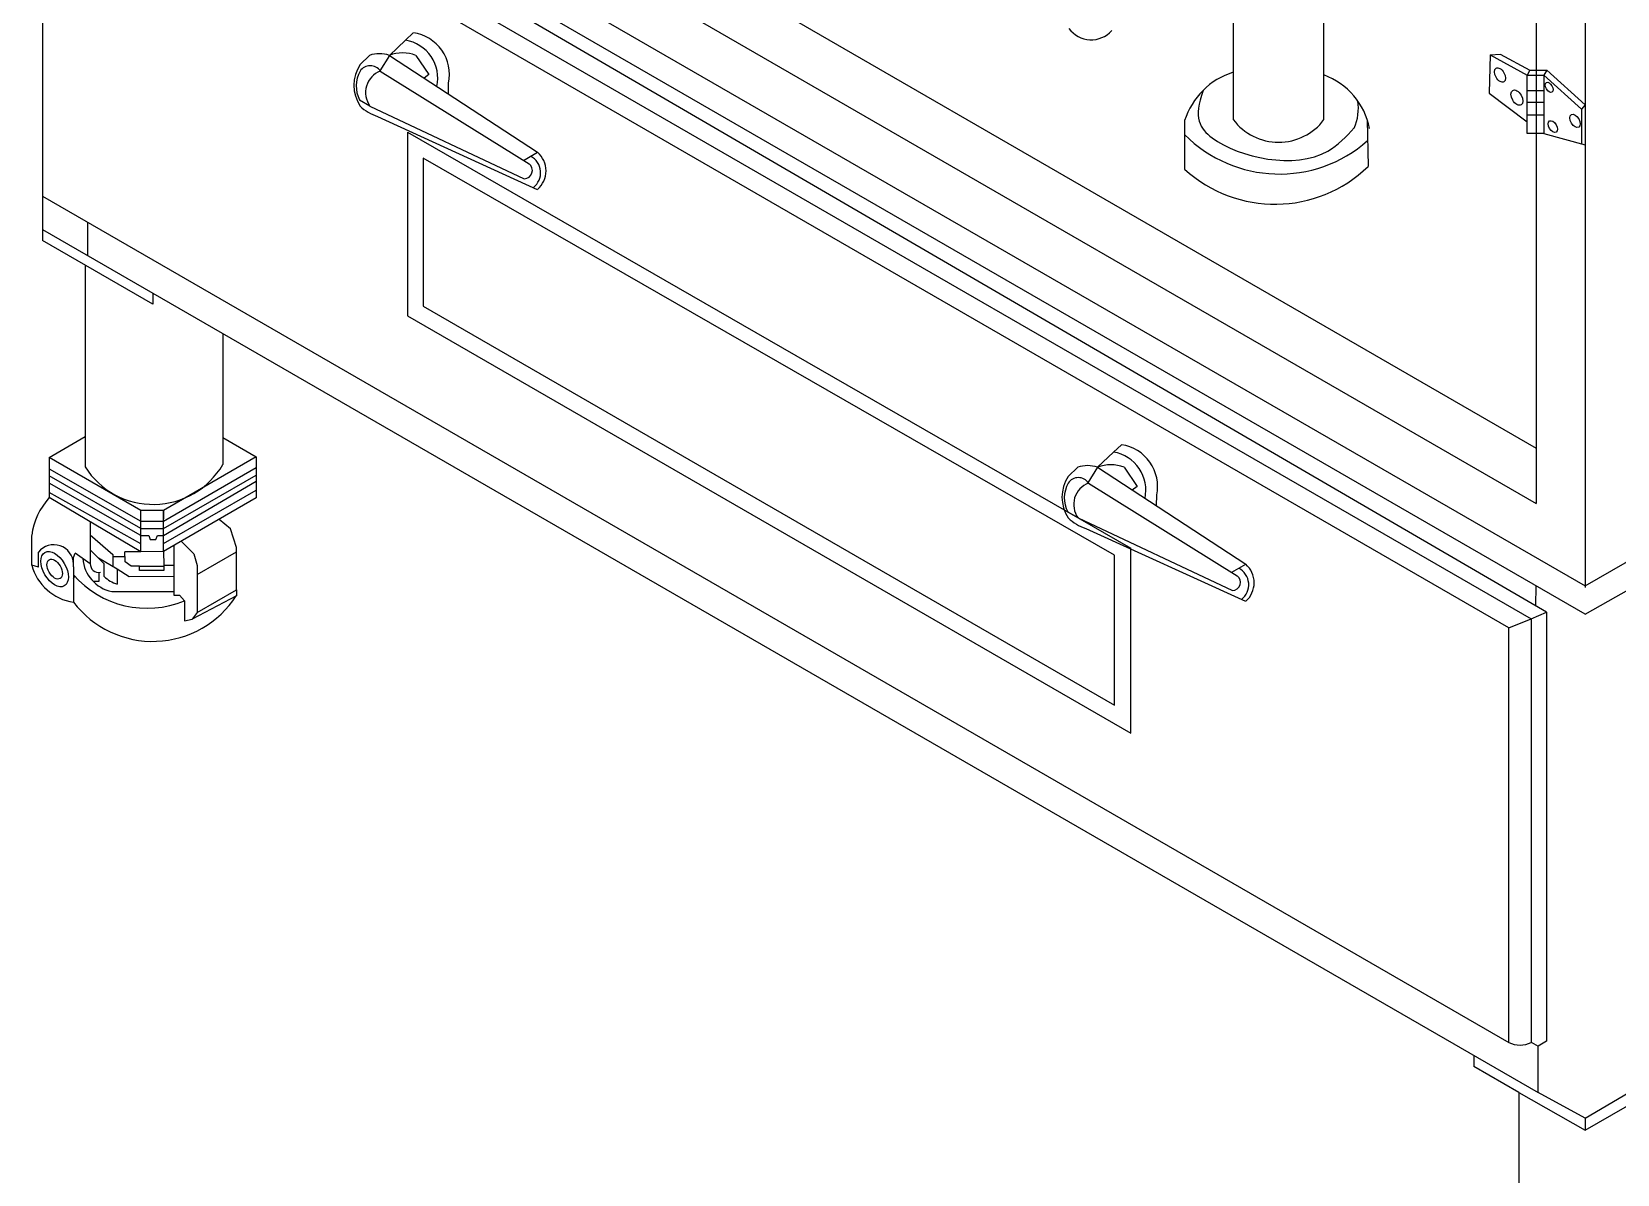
# Model space of a CAD drawing. Header units: millimetres. Extents: x 193 to 490, y 603 to 1473.
# Drawn here: x 312.62 to 361.31, y 657.83 to 692.92 of the extents above; entities that cross this region are included whole.
import ezdxf

# ---------------------------------------------------------------- set-up
doc = ezdxf.new("R2010")
doc.units = ezdxf.units.MM

msp = doc.modelspace()

# ---------------------------------------------------------------- linework, layer by layer
for p, q in [((360.324, 712.622), (360.324, 675.851)), ((358.823, 704.859), (358.823, 678.436)), ((357.979, 674.616), (312.956, 700.611)), ((323.428, 700.576), (358.823, 680.132)), ((321.944, 699.72), (358.823, 678.436)), ((360.324, 675.029), (319.311, 698.709)), ((320.042, 699.144), (360.324, 675.904)), ((359.134, 675.092), (318.956, 698.497)), ((349.521, 698.333), (349.521, 690.224)), ((318.41, 698.131), (358.67, 674.887)), ((352.305, 690.224), (352.305, 697.79)), ((312.956, 695.744), (312.956, 687.875)), ((324.101, 692.664), (324.342, 692.891)), ((323.607, 692.197), (324.101, 692.664)), ((322.997, 692.197), (322.707, 691.916)), ((323.607, 692.197), (323.312, 691.723)), ((323.607, 692.197), (328.159, 689.22)), ((324.42, 692.197), (324.823, 691.606)), ((357.411, 692.209), (357.381, 691.036)), ((357.411, 692.209), (357.727, 692.239)), ((357.411, 692.209), (358.545, 691.592)), ((357.719, 692.238), (358.628, 691.744)), ((323.328, 691.713), (327.895, 688.868)), ((324.823, 691.606), (324.674, 691.499)), ((358.628, 691.744), (358.545, 691.592)), ((358.545, 689.794), (358.545, 691.592)), ((358.545, 691.592), (359.061, 691.592)), ((358.628, 691.744), (359.152, 691.744)), ((359.152, 691.744), (359.061, 691.592)), ((359.061, 691.592), (359.061, 691.512)), ((359.061, 691.592), (360.208, 690.546)), ((359.061, 691.512), (359.061, 689.794)), ((359.152, 691.744), (360.324, 690.674)), ((325.419, 691.012), (325.424, 691.347)), ((357.381, 691.036), (358.545, 690.156)), ((358.545, 691.123), (359.061, 691.123)), ((323.01, 690.642), (322.69, 690.826)), ((323.01, 690.642), (327.747, 688.41)), ((358.545, 690.758), (359.061, 690.758)), ((360.324, 690.674), (360.208, 690.546)), ((360.208, 690.546), (360.208, 689.481)), ((323.244, 690.32), (328.149, 688.082)), ((348.025, 690.192), (348.025, 688.705)), ((353.636, 690.221), (353.657, 688.787)), ((358.545, 690.371), (359.061, 690.371)), ((324.167, 689.834), (324.167, 684.198)), ((324.167, 689.834), (346.374, 677.059)), ((359.061, 689.794), (358.545, 689.794)), ((359.061, 689.794), (360.324, 689.449)), ((324.644, 689.039), (324.644, 684.493)), ((345.871, 676.851), (324.644, 689.039)), ((327.728, 688.972), (328.159, 689.22)), ((312.956, 687.875), (336.334, 674.377)), ((312.956, 687.875), (312.956, 686.854)), ((314.338, 687.077), (314.338, 686.056)), ((312.956, 686.854), (358.879, 660.34)), ((312.956, 686.854), (312.956, 686.515)), ((316.344, 684.559), (312.956, 686.515)), ((314.264, 685.76), (314.264, 679.554)), ((316.344, 684.898), (316.344, 684.559)), ((324.167, 684.198), (346.374, 671.378)), ((324.644, 684.493), (345.871, 672.238)), ((318.492, 683.657), (318.492, 679.627)), ((360.324, 675.904), (373.958, 683.775)), ((360.324, 675.029), (373.958, 682.813)), ((313.157, 679.849), (314.264, 680.488)), ((318.492, 680.458), (319.52, 679.865)), ((345.846, 680.012), (346.087, 680.239)), ((315.976, 678.221), (313.157, 679.849)), ((313.157, 679.849), (313.157, 678.614)), ((319.52, 679.865), (316.674, 678.221)), ((319.52, 679.865), (319.52, 678.603)), ((345.352, 679.545), (345.846, 680.012)), ((313.157, 679.5), (315.976, 677.888)), ((315.976, 677.669), (313.157, 679.285)), ((316.674, 677.888), (319.52, 679.542)), ((316.674, 677.669), (319.52, 679.299)), ((344.742, 679.545), (344.452, 679.264)), ((345.352, 679.545), (345.056, 679.071)), ((345.352, 679.545), (349.904, 676.568)), ((346.165, 679.545), (346.568, 678.954)), ((315.976, 677.446), (313.157, 679.062)), ((315.976, 677.192), (313.157, 678.77)), ((316.674, 677.454), (319.52, 679.116)), ((316.674, 677.201), (319.52, 678.846)), ((345.073, 679.061), (349.639, 676.216)), ((346.568, 678.954), (346.419, 678.847)), ((315.976, 676.951), (313.157, 678.614)), ((319.52, 678.603), (316.674, 676.96)), ((347.164, 678.36), (347.168, 678.695)), ((314.422, 677.867), (314.422, 676.582)), ((315.976, 676.951), (315.976, 678.221)), ((316.674, 678.221), (315.976, 678.221)), ((315.976, 677.888), (316.674, 677.888)), ((316.674, 678.221), (316.674, 677.957)), ((316.674, 677.957), (316.674, 678.221)), ((316.674, 676.96), (316.674, 677.957)), ((318.73, 677.65), (318.376, 677.943)), ((344.755, 677.99), (344.434, 678.174)), ((344.755, 677.99), (349.492, 675.758)), ((312.624, 676.541), (312.624, 677.455)), ((314.422, 677.472), (315.118, 676.865)), ((315.976, 677.669), (316.674, 677.669)), ((315.976, 677.446), (315.976, 677.446)), ((315.976, 677.446), (316.223, 677.446)), ((316.223, 677.446), (316.264, 677.323)), ((316.264, 677.323), (316.432, 677.323)), ((316.432, 677.323), (316.489, 677.454)), ((316.489, 677.454), (316.674, 677.454)), ((317.215, 677.273), (317.598, 676.882)), ((318.907, 677.078), (318.73, 677.65)), ((344.989, 677.668), (349.894, 675.43)), ((312.832, 676.478), (312.832, 676.94)), ((313.907, 676.775), (313.961, 676.903)), ((313.907, 676.491), (313.907, 676.775)), ((314.422, 676.582), (313.961, 676.903)), ((314.422, 677.005), (314.846, 676.584)), ((315.118, 676.865), (315.118, 676.809)), ((315.118, 676.809), (315.481, 676.809)), ((315.118, 676.809), (315.118, 676.496)), ((315.481, 676.809), (315.481, 676.951)), ((315.976, 676.951), (315.481, 676.951)), ((315.481, 676.809), (315.481, 676.645)), ((316.674, 676.96), (315.976, 676.951)), ((316.674, 676.96), (316.679, 676.539)), ((316.985, 677.14), (316.985, 675.622)), ((317.598, 676.882), (317.701, 676.524)), ((317.701, 676.253), (318.907, 676.946)), ((318.907, 675.784), (318.907, 677.078)), ((345.871, 672.238), (345.871, 676.851)), ((346.374, 671.378), (346.374, 677.059)), ((312.832, 676.478), (312.624, 676.541)), ((313.907, 676.491), (313.907, 675.402)), ((315.249, 676.42), (314.673, 676.753)), ((314.682, 676.313), (314.682, 676.04)), ((314.846, 676.189), (314.846, 676.584)), ((315.617, 676.183), (315.249, 676.42)), ((315.249, 676.42), (315.249, 675.956)), ((315.68, 676.504), (315.489, 676.639)), ((315.931, 676.504), (315.68, 676.504)), ((315.931, 676.37), (315.931, 676.504)), ((315.931, 676.504), (316.679, 676.504)), ((316.681, 676.37), (315.931, 676.37)), ((316.679, 676.539), (316.985, 676.539)), ((316.679, 676.539), (316.681, 676.37)), ((317.701, 676.524), (317.701, 675.087)), ((349.473, 676.32), (349.904, 676.568)), ((314.682, 676.04), (314.51, 676.04)), ((316.985, 676.194), (315.617, 676.183)), ((358.814, 675.901), (358.798, 675.288)), ((315.081, 675.728), (316.985, 675.728)), ((316.985, 675.622), (317.165, 675.622)), ((317.165, 675.622), (317.315, 675.445)), ((317.315, 675.445), (317.315, 674.83)), ((318.907, 675.599), (317.55, 674.876)), ((317.701, 675.087), (318.907, 675.784)), ((318.907, 675.784), (318.907, 675.599)), ((317.315, 674.83), (317.55, 674.876)), ((317.701, 675.087), (317.55, 674.876)), ((357.979, 674.616), (358.67, 674.887)), ((358.67, 674.887), (359.134, 675.092)), ((358.67, 674.887), (358.67, 661.886)), ((358.67, 674.887), (358.67, 674.887)), ((359.134, 675.092), (359.134, 661.916)), ((336.334, 674.377), (357.979, 661.881)), ((357.979, 661.881), (357.979, 674.616)), ((358.67, 661.886), (358.879, 661.769)), ((359.134, 661.916), (358.879, 661.769)), ((358.879, 660.34), (358.879, 661.769)), ((356.902, 661.482), (356.902, 661.14)), ((360.324, 659.183), (363.824, 661.204)), ((358.29, 660.339), (356.902, 661.14)), ((358.29, 660.339), (360.324, 659.183)), ((358.29, 660.339), (358.29, 654.006)), ((360.324, 659.558), (358.879, 660.34)), ((360.324, 659.558), (361.841, 660.443)), ((360.324, 659.558), (360.324, 659.183))]:
    msp.add_line(p, q)
for centre, radius, start, end in [((324.156, 691.61), 1.295, 348.281, 81.734), ((345.16, 693.527), 0.85, 216.1524, 317.9338), ((323.906, 691.494), 1.186, 347.7928, 80.5174), ((323.66, 691.279), 1.146, 146.2498, 213.7502), ((323.017, 691.509), 0.372, 33.2847, 146.7153), ((323.302, 691.327), 0.922, 70.6919, 109.3081), ((324.014, 691.155), 1.119, 68.6822, 111.3178), ((323.525, 691.254), 0.938, 150.6844, 207.0922), ((323.578, 691.056), 0.703, 110.8319, 216.0502), ((350.201, 689.5), 2.284, 107.3338, 162.3453), ((351.539, 689.521), 2.211, 11.2781, 69.7257), ((323.676, 691.651), 1.4, 226.1519, 252.0147), ((351.88, 690.565), 1.482, 336.1721, 9.0367), ((350.913, 691.274), 1.744, 217.0409, 322.9591), ((350.932, 692.644), 4.091, 224.7157, 311.5563), ((327.681, 688.591), 0.57, 307.4014, 62.4965), ((327.663, 688.651), 0.755, 311.1009, 48.8991), ((327.743, 688.664), 0.254, 270.938, 53.4013), ((350.798, 691.724), 4.099, 227.427, 314.2296), ((345.901, 678.958), 1.295, 348.281, 81.734), ((345.651, 678.842), 1.186, 347.7928, 80.5174), ((316.356, 680.884), 2.479, 212.4326, 329.5333), ((345.405, 678.627), 1.146, 146.2498, 213.7502), ((344.762, 678.857), 0.372, 33.2847, 146.7153), ((345.047, 678.675), 0.922, 70.6919, 109.3081), ((345.758, 678.503), 1.119, 68.6822, 111.3178), ((345.27, 678.602), 0.938, 150.6844, 207.0922), ((345.323, 678.404), 0.703, 110.8319, 216.0502), ((314.825, 677.145), 2.223, 138.6362, 171.9746), ((345.421, 678.999), 1.4, 226.1519, 252.0147), ((313.303, 676.561), 0.605, 1.6642, 141.1718), ((314.133, 676.949), 1.563, 195.114, 261.7144), ((315.311, 676.826), 1.122, 184.2861, 258.1758), ((314.682, 676.573), 0.259, 177.9778, 281.0599), ((349.425, 675.939), 0.57, 307.4014, 62.4965), ((349.407, 675.999), 0.755, 311.1009, 48.8991), ((316.165, 678.203), 2.988, 220.9236, 292.6324), ((313.252, 676.447), 0.733, 333.3914, 340.6801), ((315.579, 676.993), 1.088, 227.6381, 252.3619), ((349.488, 676.012), 0.254, 270.938, 53.4013), ((316.338, 677.253), 3.055, 217.2764, 327.2263), ((358.325, 662.552), 0.755, 242.761, 297.239)]:
    msp.add_arc(centre, radius, start, end)
for centre, major_axis in [((357.71, 691.594), (0.121, -0.209)), ((359.22, 691.215), (0.085, -0.147)), ((358.229, 690.899), (0.129, -0.224)), ((360.015, 690.183), (0.112, -0.194)), ((359.332, 690.011), (0.099, -0.172)), ((313.328, 676.417), (0.297, -0.515)), ((313.328, 676.417), (0.167, -0.289))]:
    msp.add_ellipse(centre, major_axis=major_axis, ratio=0.57735)
msp.add_open_spline([(348.591, 691.119), (348.285, 690.274), (348.956, 689.205), (351.932, 688.572), (352.986, 689.7), (353.236, 689.967)], degree=3, knots=[0, 0, 0, 0, 0.304405, 0.988124, 1.199891, 1.199891, 1.199891, 1.199891])

doc.saveas('drawing.dxf')
